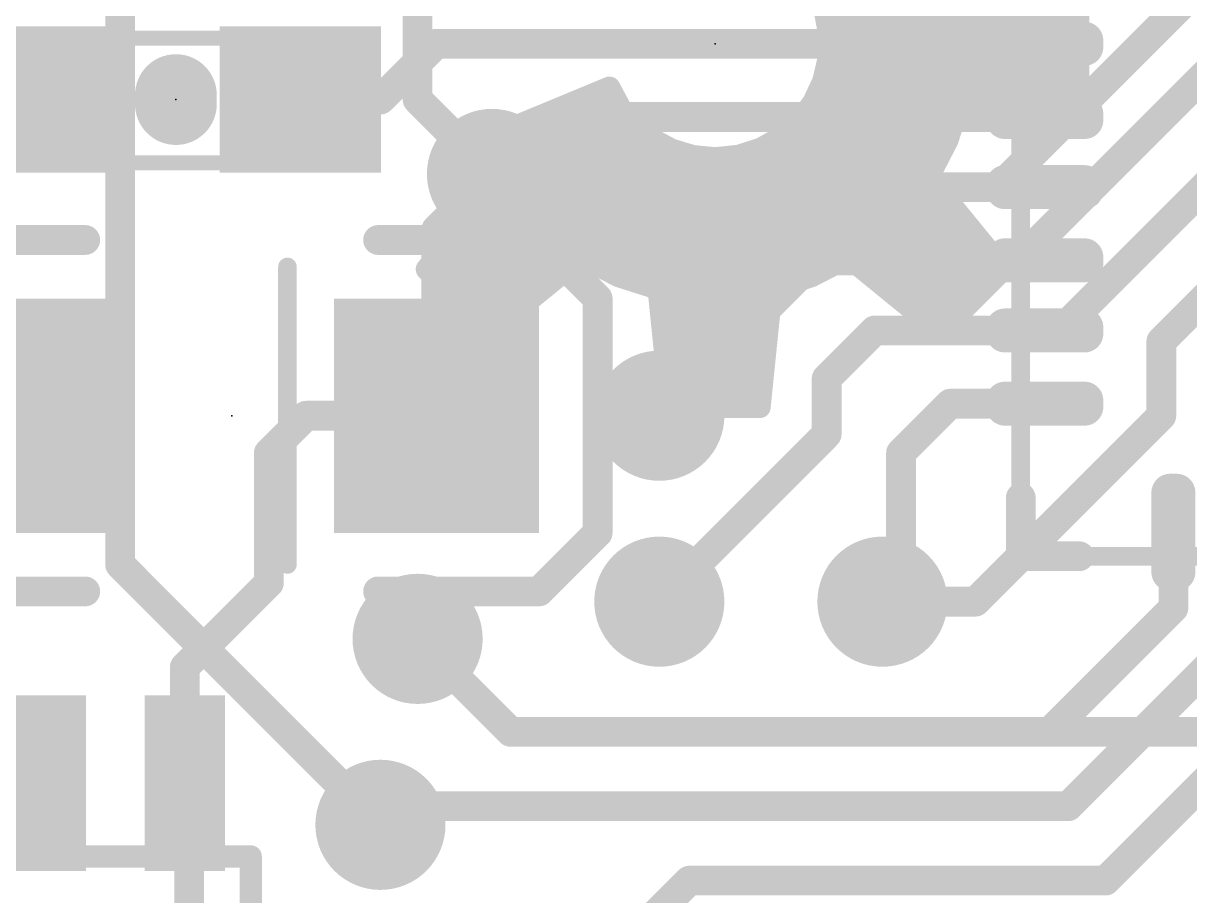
# Model space of a CAD drawing. Extents: x -0.9 to 39.5, y -0.1 to 25.5.
# Drawn here: x 11.28 to 19.24, y 6.88 to 12.84 of the extents above; entities that cross this region are included whole.
import ezdxf

# ---------------------------------------------------------------- set-up
doc = ezdxf.new("R2010")
doc.units = 0
for name, color, linetype in [('1', 12, 'CONTINUOUS'), ('16', 132, 'CONTINUOUS'), ('18', 110, 'CONTINUOUS'), ('21', 41, 'CONTINUOUS'), ('22', 40, 'CONTINUOUS'), ('23', 53, 'CONTINUOUS'), ('24', 53, 'CONTINUOUS'), ('51', 53, 'CONTINUOUS')]:
    doc.layers.add(name, color=color, linetype=linetype)

# ---------------------------------------------------------------- blocks, each defined once
blk = doc.blocks.new('RECT')
blk.add_solid([(-0.5, -0.5), (0.5, -0.5), (-0.5, 0.5), (0.5, 0.5)])
blk = doc.blocks.new('RECT128000X48000R85')
at = {"const_width": 0.1275}
blk.add_lwpolyline([(0.3362, -0.0225), (0.3362, 0.0225, 0.4142), (0.2725, 0.0863), (-0.2725, 0.0863, 0.4142), (-0.3362, 0.0225), (-0.3362, -0.0225, 0.4142), (-0.2725, -0.0863), (0.2725, -0.0863, 0.4142)], format="xyb", close=True, dxfattribs=at)
blk.add_solid([(-0.2979, -0.0479), (0.2979, -0.0479), (-0.2979, 0.0479), (0.2979, 0.0479)])
blk = doc.blocks.new('ROUNDV')
at = {"const_width": 0.5}
blk.add_lwpolyline([(0, -0.25, 1), (0, 0.25, 1), (0, -0.25)], format="xyb", dxfattribs=at)

msp = doc.modelspace()

# ---------------------------------------------------------------- linework, layer by layer
at = {"layer": '1', "const_width": 0.2032}
for points in [[(13.716, 12.319), (14.097, 12.7)], [(14.097, 12.7), (18.2535, 12.7)], [(13.169, 12.319), (13.716, 12.319)], [(14.478, 11.811), (14.867, 12.2)], [(16.01, 12.2), (14.867, 12.2)], [(16.01, 12.2), (18.2535, 12.2)], [(14.097, 11.43), (14.478, 11.811)], [(15.9121, 11.7211), (15.621, 11.43)], [(18.2535, 11.7211), (15.9121, 11.7211)], [(14.097, 10.163), (14.097, 11.43)], [(16.6821, 11.2211), (15.621, 10.16)], [(18.2535, 11.2211), (16.6821, 11.2211)], [(17.0923, 10.7423), (16.764, 10.414)], [(18.2535, 10.7423), (17.0923, 10.7423)], [(16.764, 10.414), (16.764, 10.033)], [(17.6083, 10.2423), (17.272, 9.906)], [(18.2535, 10.2423), (17.6083, 10.2423)], [(12.954, 9.906), (13.208, 10.16)], [(13.208, 10.16), (14.1, 10.16)], [(14.1, 10.16), (14.097, 10.163)], [(16.764, 10.033), (15.621, 8.89)], [(12.954, 9.017), (12.954, 9.906)], [(17.272, 9.906), (17.272, 9.017)], [(19.1323, 9.3635), (19.1323, 8.8453)], [(12.38, 8.443), (12.954, 9.017)], [(17.272, 9.017), (17.145, 8.89)], [(19.1323, 8.8453), (18.288, 8.001)], [(19.6323, 8.7103), (18.415, 7.493)], [(14.605, 8.001), (13.97, 8.636)], [(12.38, 7.6501), (12.38, 8.443)], [(20.1111, 8.4271), (18.669, 6.985)], [(18.288, 8.001), (14.605, 8.001)], [(12.38, 7.6501), (12.4101, 7.62)], [(12.4101, 7.62), (12.4101, 6.35)], [(13.843, 7.493), (13.716, 7.366)], [(18.415, 7.493), (13.843, 7.493)], [(15.826, 6.985), (14.771, 5.93)], [(18.669, 6.985), (15.826, 6.985)]]:
    msp.add_lwpolyline(points, dxfattribs=at)
at = {"layer": '1', "const_width": 0.1016}
for points in [[(14.097, 12.7508, 1), (14.097, 12.6492)], [(14.1329, 12.6641, 1), (14.0611, 12.7359)], [(18.2535, 12.6492, 1), (18.2535, 12.7508)], [(13.169, 12.3698, 1), (13.169, 12.2682)], [(13.6801, 12.3549, 1), (13.7519, 12.2831)], [(13.716, 12.2682, 1), (13.716, 12.3698)], [(14.867, 12.2508, 1), (14.867, 12.1492)], [(14.9029, 12.1641, 1), (14.8311, 12.2359)], [(16.01, 12.2508, 1), (16.01, 12.1492)], [(16.01, 12.1492, 1), (16.01, 12.2508)], [(18.2535, 12.1492, 1), (18.2535, 12.2508)], [(14.4421, 11.8469, 1), (14.5139, 11.7751)], [(14.5139, 11.7751, 1), (14.4421, 11.8469)], [(15.9121, 11.7719, 1), (15.9121, 11.6703)], [(15.9481, 11.6852, 1), (15.8762, 11.7571)], [(18.2535, 11.6703, 1), (18.2535, 11.7719)], [(14.1478, 11.43, 1), (14.0462, 11.43)], [(14.0611, 11.4659, 1), (14.1329, 11.3941)], [(15.5851, 11.4659, 1), (15.6569, 11.3941)], [(16.6821, 11.2719, 1), (16.6821, 11.1703)], [(16.7181, 11.1852, 1), (16.6462, 11.2571)], [(18.2535, 11.1703, 1), (18.2535, 11.2719)], [(17.0923, 10.7931, 1), (17.0923, 10.6915)], [(17.1282, 10.7063, 1), (17.0563, 10.7782)], [(18.2535, 10.6915, 1), (18.2535, 10.7931)], [(16.8148, 10.414, 1), (16.7132, 10.414)], [(16.7281, 10.4499, 1), (16.7999, 10.3781)], [(17.6083, 10.2931, 1), (17.6083, 10.1915)], [(17.6442, 10.2063, 1), (17.5723, 10.2782)], [(18.2535, 10.1915, 1), (18.2535, 10.2931)], [(13.208, 10.2108, 1), (13.208, 10.1092)], [(13.2439, 10.1241, 1), (13.1721, 10.1959)], [(14.1329, 10.1989, 1), (14.0611, 10.1271)], [(14.0462, 10.163, 1), (14.1478, 10.163)], [(14.0641, 10.1241, 1), (14.1359, 10.1959)], [(14.1, 10.1092, 1), (14.1, 10.2108)], [(15.5851, 10.1959, 1), (15.6569, 10.1241)], [(16.7999, 9.9971, 1), (16.7281, 10.0689)], [(16.7132, 10.033, 1), (16.8148, 10.033)], [(13.0048, 9.906, 1), (12.9032, 9.906)], [(12.9181, 9.9419, 1), (12.9899, 9.8701)], [(17.3228, 9.906, 1), (17.2212, 9.906)], [(17.2361, 9.9419, 1), (17.3079, 9.8701)], [(19.1831, 9.3635, 1), (19.0815, 9.3635)], [(12.9899, 8.9811, 1), (12.9181, 9.0529)], [(17.3079, 8.9811, 1), (17.2361, 9.0529)], [(12.9032, 9.017, 1), (13.0048, 9.017)], [(17.2212, 9.017, 1), (17.3228, 9.017)], [(15.5851, 8.9259, 1), (15.6569, 8.8541)], [(17.1091, 8.9259, 1), (17.1809, 8.8541)], [(19.1682, 8.8093, 1), (19.0963, 8.8812)], [(19.0815, 8.8453, 1), (19.1831, 8.8453)], [(14.0059, 8.6719, 1), (13.9341, 8.6001)], [(12.4308, 8.443, 1), (12.3292, 8.443)], [(12.3441, 8.4789, 1), (12.4159, 8.4071)], [(14.605, 8.0518, 1), (14.605, 7.9502)], [(14.5691, 7.9651, 1), (14.6409, 8.0369)], [(18.2521, 8.0369, 1), (18.3239, 7.9651)], [(18.288, 7.9502, 1), (18.288, 8.0518)], [(12.4159, 7.686, 1), (12.3441, 7.6142)], [(12.3292, 7.6501, 1), (12.4308, 7.6501)], [(12.4609, 7.62, 1), (12.3593, 7.62)], [(12.3742, 7.5841, 1), (12.446, 7.6559)], [(13.843, 7.5438, 1), (13.843, 7.4422)], [(13.8789, 7.4571, 1), (13.8071, 7.5289)], [(18.3791, 7.5289, 1), (18.4509, 7.4571)], [(18.415, 7.4422, 1), (18.415, 7.5438)], [(13.6801, 7.4019, 1), (13.7519, 7.3301)], [(15.826, 7.0358, 1), (15.826, 6.9342)], [(15.8619, 6.9491, 1), (15.7901, 7.0209)], [(18.6331, 7.0209, 1), (18.7049, 6.9491)], [(18.669, 6.9342, 1), (18.669, 7.0358)]]:
    msp.add_lwpolyline(points, format="xyb", dxfattribs=at)
at = {"layer": '16', "const_width": 0.2032}
for points in [[(11.938, 9.144), (11.938, 19.05)], [(13.97, 16.51), (13.97, 12.319)], [(17.9441, 11.7211), (19.558, 13.335)], [(18.0791, 11.2211), (19.558, 12.7)], [(13.97, 12.319), (14.478, 11.811)], [(18.3623, 10.7423), (19.812, 12.192)], [(15.621, 11.43), (15.9121, 11.7211)], [(15.9121, 11.7211), (17.9441, 11.7211)], [(19.05, 10.668), (20.066, 11.684)], [(15.621, 10.16), (16.6821, 11.2211)], [(16.6821, 11.2211), (18.0791, 11.2211)], [(16.764, 10.414), (17.0923, 10.7423)], [(17.0923, 10.7423), (18.3623, 10.7423)], [(19.05, 10.16), (19.05, 10.668)], [(16.764, 10.033), (16.764, 10.414)], [(17.78, 8.89), (19.05, 10.16)], [(15.621, 8.89), (16.764, 10.033)], [(11.938, 9.144), (13.716, 7.366)], [(17.145, 8.89), (17.78, 8.89)], [(13.97, 8.636), (14.605, 8.001)], [(14.605, 8.001), (19.431, 8.001)]]:
    msp.add_lwpolyline(points, dxfattribs=at)
at = {"layer": '16', "const_width": 0.1016}
for points in [[(14.0059, 12.3549, 1), (13.9341, 12.2831)], [(13.9192, 12.319, 1), (14.0208, 12.319)], [(14.4421, 11.7751, 1), (14.5139, 11.8469)], [(15.9121, 11.7719, 1), (15.9121, 11.6703)], [(15.9481, 11.6852, 1), (15.8762, 11.7571)], [(17.9082, 11.7571, 1), (17.9801, 11.6852)], [(17.9441, 11.6703, 1), (17.9441, 11.7719)], [(15.5851, 11.4659, 1), (15.6569, 11.3941)], [(16.6821, 11.2719, 1), (16.6821, 11.1703)], [(16.7181, 11.1852, 1), (16.6462, 11.2571)], [(18.0791, 11.1703, 1), (18.0791, 11.2719)], [(18.0432, 11.2571, 1), (18.1151, 11.1852)], [(17.0923, 10.7931, 1), (17.0923, 10.6915)], [(17.1282, 10.7063, 1), (17.0563, 10.7782)], [(18.3623, 10.6915, 1), (18.3623, 10.7931)], [(18.3263, 10.7782, 1), (18.3982, 10.7063)], [(19.1008, 10.668, 1), (18.9992, 10.668)], [(19.0141, 10.7039, 1), (19.0859, 10.6321)], [(16.8148, 10.414, 1), (16.7132, 10.414)], [(16.7281, 10.4499, 1), (16.7999, 10.3781)], [(15.5851, 10.1959, 1), (15.6569, 10.1241)], [(18.9992, 10.16, 1), (19.1008, 10.16)], [(19.0859, 10.1241, 1), (19.0141, 10.1959)], [(16.7999, 9.9971, 1), (16.7281, 10.0689)], [(16.7132, 10.033, 1), (16.8148, 10.033)], [(11.9739, 9.1799, 1), (11.9021, 9.1081)], [(11.8872, 9.144, 1), (11.9888, 9.144)], [(15.5851, 8.9259, 1), (15.6569, 8.8541)], [(17.145, 8.9408, 1), (17.145, 8.8392)], [(17.7441, 8.9259, 1), (17.8159, 8.8541)], [(17.78, 8.8392, 1), (17.78, 8.9408)], [(14.0059, 8.6719, 1), (13.9341, 8.6001)], [(14.605, 8.0518, 1), (14.605, 7.9502)], [(14.5691, 7.9651, 1), (14.6409, 8.0369)], [(13.6801, 7.3301, 1), (13.7519, 7.4019)]]:
    msp.add_lwpolyline(points, format="xyb", dxfattribs=at)
at = {"layer": '21'}
for points, const_width in [([(12.319, 12.2885), (12.319, 12.3495)], 0.5588), ([(10.2, 11.36), (11.7, 11.36)], 0.2032), ([(14.8, 11.36), (13.7, 11.36)], 0.2032), ([(15.2, 10.96), (14.8, 11.36)], 0.2032), ([(13.081, 11.176), (13.081, 9.144)], 0.127), ([(15.2, 9.36), (15.2, 10.96)], 0.2032), ([(18.09, 9.2), (18.09, 9.6)], 0.2032), ([(14.8, 8.96), (15.2, 9.36)], 0.2032), ([(18.49, 9.2), (18.09, 9.2)], 0.2032), ([(11.7, 8.96), (10.2, 8.96)], 0.2032), ([(13.7, 8.96), (14.8, 8.96)], 0.2032)]:
    msp.add_lwpolyline(points, dxfattribs=dict(at, const_width=const_width))
for points, const_width in [([(12.4587, 12.3495, 1), (12.1793, 12.3495)], 0.2794), ([(12.1793, 12.2885, 1), (12.4587, 12.2885)], 0.2794), ([(11.7, 11.3092, 1), (11.7, 11.4108)], 0.1016), ([(13.7, 11.4108, 1), (13.7, 11.3092)], 0.1016), ([(14.8359, 11.3959, 1), (14.7641, 11.3241)], 0.1016), ([(14.8, 11.3092, 1), (14.8, 11.4108)], 0.1016), ([(13.1128, 11.176, 1), (13.0493, 11.176)], 0.0635), ([(15.2508, 10.96, 1), (15.1492, 10.96)], 0.1016), ([(15.1641, 10.9241, 1), (15.2359, 10.9959)], 0.1016), ([(18.1408, 9.6, 1), (18.0392, 9.6)], 0.1016), ([(15.1492, 9.36, 1), (15.2508, 9.36)], 0.1016), ([(15.2359, 9.3241, 1), (15.1641, 9.3959)], 0.1016), ([(18.09, 9.2508, 1), (18.09, 9.1492)], 0.1016), ([(18.0392, 9.2, 1), (18.1408, 9.2)], 0.1016), ([(18.49, 9.1492, 1), (18.49, 9.2508)], 0.1016), ([(13.0493, 9.144, 1), (13.1128, 9.144)], 0.0635), ([(11.7, 8.9092, 1), (11.7, 9.0108)], 0.1016), ([(13.7, 9.0108, 1), (13.7, 8.9092)], 0.1016), ([(14.7641, 8.9959, 1), (14.8359, 8.9241)], 0.1016), ([(14.8, 8.9092, 1), (14.8, 9.0108)], 0.1016)]:
    msp.add_lwpolyline(points, format="xyb", dxfattribs=dict(at, const_width=const_width))
at = {"layer": '22', "const_width": 0.15}
for points in [[(18.4834, 13.0047), (18.4834, 12.3953)], [(16.7811, 12.7584), (16.7528, 12.9163)], [(16.7557, 12.9), (18.4834, 12.9)], [(16.7766, 12.598), (16.7811, 12.7584)], [(16.7809, 12.75), (18.4834, 12.75)], [(16.7394, 12.4419), (16.7766, 12.598)], [(16.7767, 12.6), (18.4834, 12.6)], [(16.6712, 12.2968), (16.7394, 12.4419)], [(16.7414, 12.45), (18.4834, 12.45)], [(14.414, 12.0422), (15.2802, 12.401)], [(15.2802, 12.401), (15.3524, 12.2659)], [(18.4834, 12.3953), (17.6767, 12.3134)], [(15.0364, 12.3), (15.3342, 12.3)], [(16.5747, 12.1686), (16.6712, 12.2968)], [(16.6727, 12.3), (17.6724, 12.3)], [(17.6767, 12.3134), (17.5899, 12.0423)], [(15.3524, 12.2659), (15.4495, 12.1475)], [(14.6742, 12.15), (15.4475, 12.15)], [(15.4495, 12.1475), (15.5679, 12.0504)], [(16.4541, 12.0628), (16.5747, 12.1686)], [(16.5535, 12.15), (17.6244, 12.15)], [(14.5444, 11.7892), (14.414, 12.0422)], [(15.5679, 12.0504), (15.703, 11.9782)], [(16.3144, 11.9839), (16.4541, 12.0628)], [(17.5899, 12.0423), (17.4596, 11.7892)], [(14.4358, 12), (15.6622, 12)], [(15.703, 11.9782), (15.8496, 11.9337)], [(16.1616, 11.9352), (16.3144, 11.9839)], [(16.3429, 12), (17.5682, 12)], [(15.8496, 11.9337), (16.002, 11.9187)], [(16.002, 11.9187), (16.1616, 11.9352)], [(14.5131, 11.85), (17.4909, 11.85)], [(14.032, 11.1608), (14.5444, 11.7892)], [(17.4596, 11.7892), (17.972, 11.1608)], [(14.4717, 11.7), (17.5323, 11.7)], [(14.3494, 11.55), (17.6546, 11.55)], [(14.227, 11.4), (17.777, 11.4)], [(14.1047, 11.25), (17.8993, 11.25)], [(15.0912, 11.2424), (14.4628, 10.73)], [(15.3443, 11.1121), (15.0912, 11.2424)], [(16.9128, 11.2424), (16.6597, 11.1121)], [(17.5412, 10.73), (16.9128, 11.2424)], [(14.4628, 10.73), (14.032, 11.1608)], [(17.972, 11.1608), (17.5412, 10.73)], [(14.0928, 11.1), (14.9166, 11.1)], [(15.6154, 11.0253), (15.3443, 11.1121)], [(15.382, 11.1), (16.622, 11.1)], [(16.6597, 11.1121), (16.3886, 11.0253)], [(17.0874, 11.1), (17.9112, 11.1)], [(15.6973, 10.2186), (15.6154, 11.0253)], [(16.3886, 11.0253), (16.3067, 10.2186)], [(14.2428, 10.95), (14.7326, 10.95)], [(15.623, 10.95), (16.381, 10.95)], [(17.2714, 10.95), (17.7612, 10.95)], [(14.3928, 10.8), (14.5487, 10.8)], [(15.6383, 10.8), (16.3657, 10.8)], [(17.4554, 10.8), (17.6112, 10.8)], [(15.6535, 10.65), (16.3505, 10.65)], [(15.6687, 10.5), (16.3353, 10.5)], [(15.684, 10.35), (16.32, 10.35)], [(16.3067, 10.2186), (15.6973, 10.2186)]]:
    msp.add_lwpolyline(points, dxfattribs=at)
at = {"layer": '22', "const_width": 0.075}
for points in [[(16.7557, 12.9375, 1), (16.7557, 12.8625)], [(18.4834, 12.8625, 1), (18.4834, 12.9375)], [(16.8186, 12.7573, 1), (16.7436, 12.7594)], [(16.7809, 12.7875, 1), (16.7809, 12.7125)], [(16.7442, 12.7517, 1), (16.818, 12.765)], [(18.4834, 12.7125, 1), (18.4834, 12.7875)], [(16.7767, 12.6375, 1), (16.7767, 12.5625)], [(16.8131, 12.5893, 1), (16.7401, 12.6067)], [(18.4834, 12.5625, 1), (18.4834, 12.6375)], [(16.7391, 12.599, 1), (16.8141, 12.5969)], [(16.7414, 12.4875, 1), (16.7414, 12.4125)], [(16.7734, 12.426, 1), (16.7055, 12.4579)], [(18.4834, 12.4125, 1), (18.4834, 12.4875)], [(15.3133, 12.4187, 1), (15.2471, 12.3833)], [(15.2946, 12.3664, 1), (15.2658, 12.4356)], [(16.703, 12.4506, 1), (16.7759, 12.4332)], [(18.4459, 12.3953, 1), (18.5209, 12.3953)], [(18.4872, 12.358, 1), (18.4796, 12.4326)], [(15.0364, 12.3375, 1), (15.0364, 12.2625)], [(15.3342, 12.2625, 1), (15.3342, 12.3375)], [(16.6372, 12.3127, 1), (16.7051, 12.2808)], [(16.6727, 12.3375, 1), (16.6727, 12.2625)], [(16.7011, 12.2742, 1), (16.6412, 12.3193)], [(17.6729, 12.3507, 1), (17.6805, 12.2761)], [(17.7124, 12.302, 1), (17.641, 12.3248)], [(17.6724, 12.2625, 1), (17.6724, 12.3375)], [(15.3814, 12.2897, 1), (15.3234, 12.2421)], [(15.3193, 12.2482, 1), (15.3855, 12.2836)], [(14.6742, 12.1875, 1), (14.6742, 12.1125)], [(15.4733, 12.1765, 1), (15.4258, 12.1185)], [(15.4206, 12.1237, 1), (15.4785, 12.1713)], [(15.4475, 12.1125, 1), (15.4475, 12.1875)], [(16.5535, 12.1875, 1), (16.5535, 12.1125)], [(16.5448, 12.1911, 1), (16.6047, 12.146)], [(16.5994, 12.1404, 1), (16.55, 12.1968)], [(17.6244, 12.1125, 1), (17.6244, 12.1875)], [(14.4473, 12.0594, 1), (14.3807, 12.025)], [(14.3996, 12.0768, 1), (14.4284, 12.0076)], [(15.5856, 12.0834, 1), (15.5503, 12.0173)], [(15.5442, 12.0214, 1), (15.5917, 12.0793)], [(16.4294, 12.091, 1), (16.4788, 12.0346)], [(16.4725, 12.0301, 1), (16.4357, 12.0954)], [(17.6233, 12.0251, 1), (17.5566, 12.0594)], [(14.4358, 12.0375, 1), (14.4358, 11.9625)], [(15.6622, 11.9625, 1), (15.6622, 12.0375)], [(15.7139, 12.014, 1), (15.6921, 11.9423)], [(15.6853, 11.9451, 1), (15.7207, 12.0112)], [(16.296, 12.0165, 1), (16.3329, 11.9512)], [(16.3258, 11.9482, 1), (16.303, 12.0196)], [(16.3429, 12.0375, 1), (16.3429, 11.9625)], [(17.5542, 12.0537, 1), (17.6256, 12.0308)], [(17.5682, 11.9625, 1), (17.5682, 12.0375)], [(15.8533, 11.971, 1), (15.8459, 11.8964)], [(15.8387, 11.8978, 1), (15.8605, 11.9696)], [(15.9981, 11.956, 1), (16.0059, 11.8814)], [(15.9983, 11.8814, 1), (16.0057, 11.956)], [(16.1502, 11.9709, 1), (16.173, 11.8994)], [(16.1654, 11.8979, 1), (16.1577, 11.9725)], [(14.5131, 11.8875, 1), (14.5131, 11.8125)], [(17.4909, 11.8125, 1), (17.4909, 11.8875)], [(14.5111, 11.772, 1), (14.5777, 11.8064)], [(14.5735, 11.7655, 1), (14.5153, 11.8129)], [(17.4887, 11.8129, 1), (17.4305, 11.7655)], [(17.4263, 11.8064, 1), (17.4929, 11.772)], [(14.4717, 11.7375, 1), (14.4717, 11.6625)], [(17.5323, 11.6625, 1), (17.5323, 11.7375)], [(14.3494, 11.5875, 1), (14.3494, 11.5125)], [(17.6546, 11.5125, 1), (17.6546, 11.5875)], [(14.227, 11.4375, 1), (14.227, 11.3625)], [(17.777, 11.3625, 1), (17.777, 11.4375)], [(14.1047, 11.2875, 1), (14.1047, 11.2125)], [(15.1084, 11.2757, 1), (15.074, 11.2091)], [(15.1149, 11.2133, 1), (15.0675, 11.2715)], [(16.9365, 11.2715, 1), (16.8891, 11.2133)], [(16.93, 11.2091, 1), (16.8956, 11.2757)], [(17.8993, 11.2125, 1), (17.8993, 11.2875)], [(14.0585, 11.1873, 1), (14.0055, 11.1343)], [(17.9985, 11.1343, 1), (17.9455, 11.1873)], [(14.0029, 11.1845, 1), (14.0611, 11.1371)], [(14.0928, 11.1375, 1), (14.0928, 11.0625)], [(14.9166, 11.0625, 1), (14.9166, 11.1375)], [(15.3557, 11.1478, 1), (15.3328, 11.0764)], [(15.3271, 11.0787, 1), (15.3614, 11.1454)], [(15.382, 11.1375, 1), (15.382, 11.0625)], [(16.622, 11.0625, 1), (16.622, 11.1375)], [(16.6426, 11.1454, 1), (16.6769, 11.0787)], [(16.6712, 11.0764, 1), (16.6483, 11.1478)], [(17.0874, 11.1375, 1), (17.0874, 11.0625)], [(17.9112, 11.0625, 1), (17.9112, 11.1375)], [(17.9429, 11.1371, 1), (18.0011, 11.1845)], [(15.6527, 11.0291, 1), (15.5781, 11.0215)], [(15.604, 10.9896, 1), (15.6268, 11.061)], [(16.3772, 11.061, 1), (16.4, 10.9896)], [(16.4259, 11.0215, 1), (16.3513, 11.0291)], [(14.2428, 10.9875, 1), (14.2428, 10.9125)], [(14.7326, 10.9125, 1), (14.7326, 10.9875)], [(15.623, 10.9875, 1), (15.623, 10.9125)], [(16.381, 10.9125, 1), (16.381, 10.9875)], [(17.2714, 10.9875, 1), (17.2714, 10.9125)], [(17.7612, 10.9125, 1), (17.7612, 10.9875)], [(14.3928, 10.8375, 1), (14.3928, 10.7625)], [(14.5487, 10.7625, 1), (14.5487, 10.8375)], [(15.6383, 10.8375, 1), (15.6383, 10.7625)], [(16.3657, 10.7625, 1), (16.3657, 10.8375)], [(17.4554, 10.8375, 1), (17.4554, 10.7625)], [(17.6112, 10.7625, 1), (17.6112, 10.8375)], [(14.4391, 10.7591, 1), (14.4865, 10.7009)], [(14.4363, 10.7035, 1), (14.4893, 10.7565)], [(17.5147, 10.7565, 1), (17.5677, 10.7035)], [(17.5175, 10.7009, 1), (17.5649, 10.7591)], [(15.6535, 10.6875, 1), (15.6535, 10.6125)], [(16.3505, 10.6125, 1), (16.3505, 10.6875)], [(15.6687, 10.5375, 1), (15.6687, 10.4625)], [(16.3353, 10.4625, 1), (16.3353, 10.5375)], [(15.684, 10.3875, 1), (15.684, 10.3125)], [(16.32, 10.3125, 1), (16.32, 10.3875)], [(15.6973, 10.2561, 1), (15.6973, 10.1811)], [(16.3067, 10.1811, 1), (16.3067, 10.2561)], [(15.66, 10.2148, 1), (15.7346, 10.2224)], [(16.2694, 10.2224, 1), (16.344, 10.2148)]]:
    msp.add_lwpolyline(points, format="xyb", dxfattribs=at)
at = {"layer": '23'}
for p in [(12.319, 12.319), (12.7, 10.16)]:
    msp.add_point(p, dxfattribs=at)
at = {"layer": '24'}
msp.add_point((16.002, 12.7), dxfattribs=at)
at = {"layer": '51'}
for points, const_width in [([(18.09, 16.2), (18.09, 9.2)], 0.127), ([(12.675, 12.738), (11.963, 12.738)], 0.1016), ([(12.675, 11.887), (11.963, 11.887)], 0.1016), ([(18.19, 9.2), (25.09, 9.2)], 0.127), ([(10.03, 7.15), (12.83, 7.15)], 0.1524), ([(12.83, 5.55), (12.83, 7.15)], 0.1524)]:
    msp.add_lwpolyline(points, dxfattribs=dict(at, const_width=const_width))
for points, const_width in [([(11.963, 12.7634, 1), (11.963, 12.7126)], 0.0508), ([(12.675, 12.7126, 1), (12.675, 12.7634)], 0.0508), ([(11.963, 11.9124, 1), (11.963, 11.8616)], 0.0508), ([(12.675, 11.8616, 1), (12.675, 11.9124)], 0.0508), ([(18.19, 9.2318, 1), (18.19, 9.1683)], 0.0635), ([(18.0583, 9.2, 1), (18.1217, 9.2)], 0.0635), ([(12.8681, 7.15, 1), (12.7919, 7.15)], 0.0762), ([(12.83, 7.1119, 1), (12.83, 7.1881)], 0.0762)]:
    msp.add_lwpolyline(points, format="xyb", dxfattribs=dict(at, const_width=const_width))

# ---------------------------------------------------------------- block references
at = {"layer": '1'}
for p, rotation in [((18.2535, 12.7), 180), ((19.1323, 9.3635), 270)]:
    msp.add_blockref('RECT128000X48000R85', p, dxfattribs=dict(at, rotation=rotation))
at = {"layer": '1', "xscale": 1.1, "rotation": 180}
for p in [(11.469, 12.319), (13.169, 12.319)]:
    msp.add_blockref('RECT', p, dxfattribs=at)
at = {"layer": '1'}
for p in [(18.2535, 12.2), (18.2535, 11.7211), (18.2535, 11.2211), (18.2535, 10.7423), (18.2535, 10.2423)]:
    msp.add_blockref('RECT128000X48000R85', p, dxfattribs=at)
for p, xscale, yscale, rotation in [((11.3, 10.16), 1.6, 1.4, 90), ((14.1, 10.16), 1.6, 1.4, 90), ((11.43, 7.6501), 0.55, 1.2, 180), ((12.38, 7.6501), 0.55, 1.2, 180)]:
    msp.add_blockref('RECT', p, dxfattribs=dict(at, xscale=xscale, yscale=yscale, rotation=rotation))
at = {"layer": '18', "xscale": 0.889, "yscale": 0.889}
for p in [(14.478, 11.811), (14.478, 11.811), (15.621, 11.43), (15.621, 11.43), (15.621, 10.16), (15.621, 10.16), (15.621, 8.89), (15.621, 8.89), (17.145, 8.89), (17.145, 8.89), (13.97, 8.636), (13.97, 8.636), (13.716, 7.366), (13.716, 7.366)]:
    msp.add_blockref('ROUNDV', p, dxfattribs=at)
at = {"layer": '51', "rotation": 180}
for p, xscale, yscale in [((11.7388, 12.3139), 0.5001, 0.95), ((12.9072, 12.3139), 0.5001, 0.95), ((11.43, 7.525), 0.5, 0.65), ((12.38, 7.525), 0.5, 0.65)]:
    msp.add_blockref('RECT', p, dxfattribs=dict(at, xscale=xscale, yscale=yscale))

doc.saveas('drawing.dxf')
